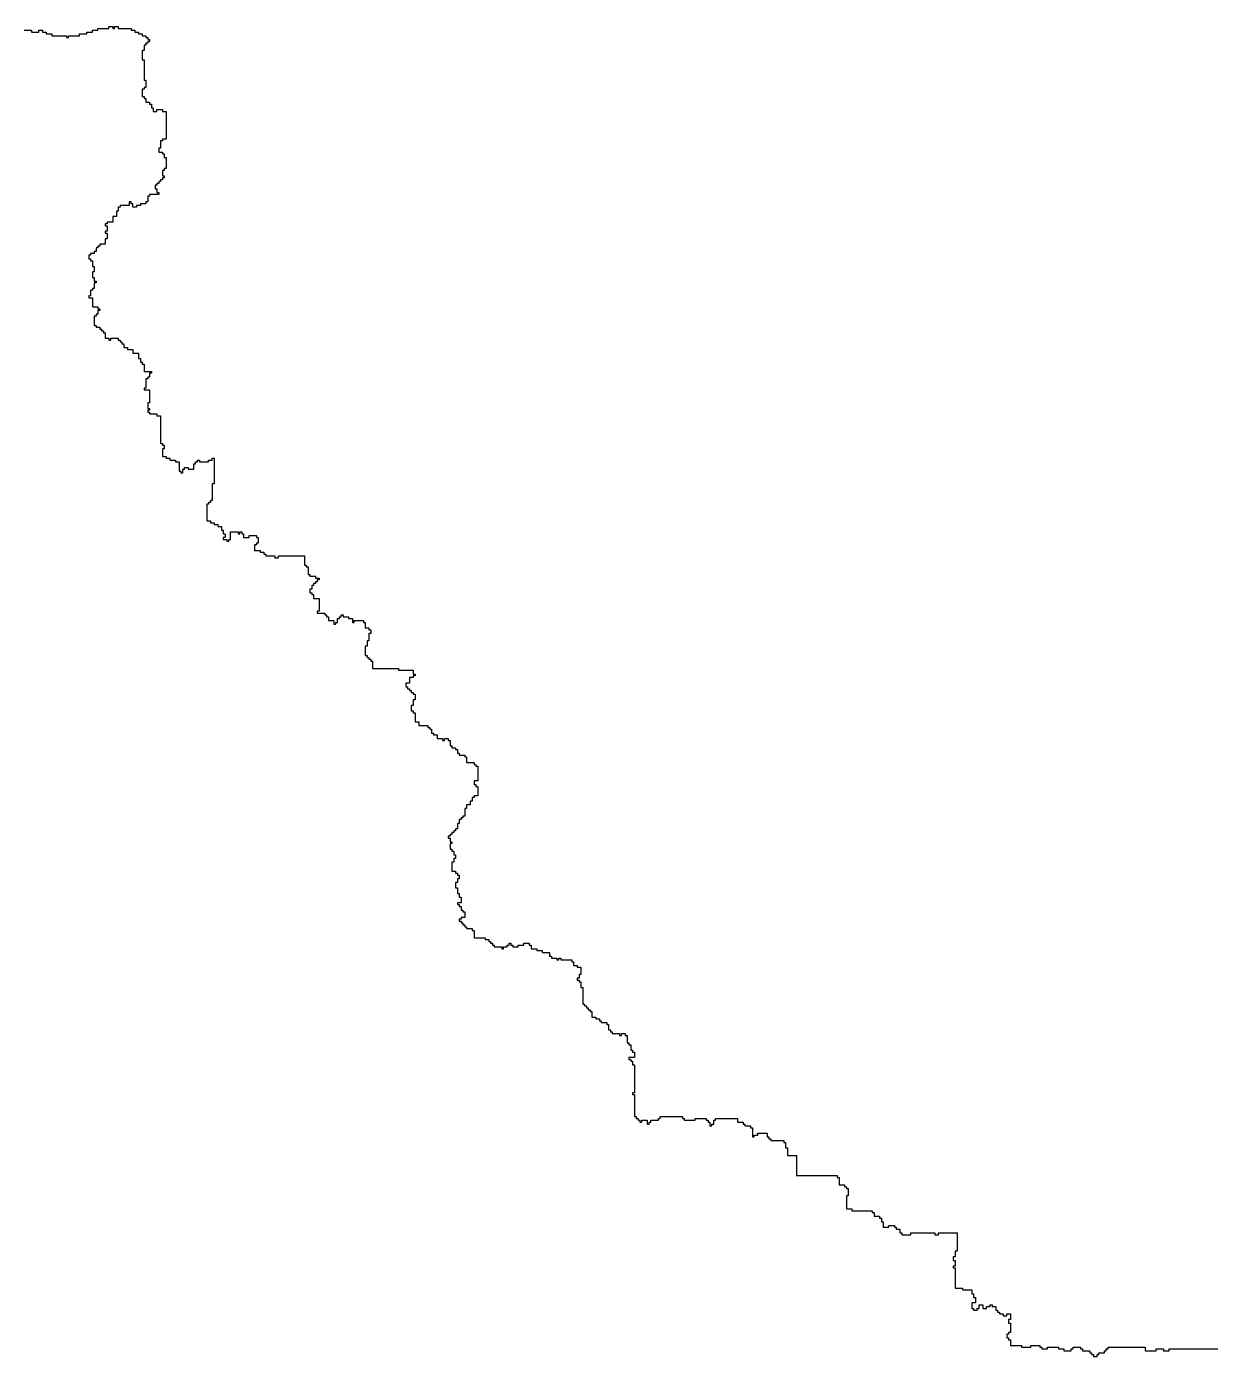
# Model space of a CAD drawing. Header units: inches. Extents: x -98695 to 376223, y 1122520 to 1501782.
# Drawn here: x -58184 to -38375, y 1453321 to 1475562 of the extents above; entities that cross this region are included whole.
import ezdxf

# ---------------------------------------------------------------- set-up
doc = ezdxf.new("R2010")
doc.units = ezdxf.units.IN
doc.header["$MEASUREMENT"] = 0
doc.layers.add('subs1', color=7, linetype='Continuous', true_color=0xc8dcf7)

msp = doc.modelspace()

# ---------------------------------------------------------------- linework, layer by layer
at = {"layer": 'subs1'}
msp.add_polyline3d([(-58224, 1475500, 0), (-58100, 1475500, 0), (-58100, 1475469, 0), (-57977, 1475469, 0), (-57977, 1475500, 0), (-57915, 1475500, 0), (-57915, 1475469, 0), (-57854, 1475469, 0), (-57854, 1475438, 0), (-57761, 1475438, 0), (-57761, 1475407, 0), (-57514, 1475407, 0), (-57514, 1475377, 0), (-57483, 1475377, 0), (-57483, 1475407, 0), (-57298, 1475407, 0), (-57298, 1475438, 0), (-57175, 1475438, 0), (-57175, 1475469, 0), (-57082, 1475469, 0), (-57082, 1475500, 0), (-56990, 1475500, 0), (-56990, 1475531, 0), (-56805, 1475531, 0), (-56805, 1475562, 0), (-56743, 1475562, 0), (-56743, 1475531, 0), (-56712, 1475531, 0), (-56712, 1475562, 0), (-56651, 1475562, 0), (-56651, 1475531, 0), (-56435, 1475531, 0), (-56435, 1475500, 0), (-56373, 1475500, 0), (-56373, 1475469, 0), (-56311, 1475469, 0), (-56311, 1475438, 0), (-56250, 1475438, 0), (-56250, 1475407, 0), (-56188, 1475407, 0), (-56188, 1475377, 0), (-56157, 1475377, 0), (-56157, 1475346, 0), (-56126, 1475346, 0), (-56126, 1475315, 0), (-56157, 1475315, 0), (-56157, 1475284, 0), (-56188, 1475284, 0), (-56188, 1475253, 0), (-56219, 1475253, 0), (-56219, 1475161, 0), (-56250, 1475161, 0), (-56250, 1475006, 0), (-56219, 1475006, 0), (-56219, 1474667, 0), (-56188, 1474667, 0), (-56188, 1474544, 0), (-56219, 1474544, 0), (-56219, 1474513, 0), (-56250, 1474513, 0), (-56250, 1474390, 0), (-56219, 1474390, 0), (-56219, 1474359, 0), (-56188, 1474359, 0), (-56188, 1474297, 0), (-56126, 1474297, 0), (-56126, 1474266, 0), (-56095, 1474266, 0), (-56095, 1474204, 0), (-56064, 1474204, 0), (-56064, 1474143, 0), (-56003, 1474143, 0), (-56003, 1474174, 0), (-55910, 1474174, 0), (-55910, 1474143, 0), (-55849, 1474143, 0), (-55849, 1473680, 0), (-55910, 1473680, 0), (-55910, 1473649, 0), (-55941, 1473649, 0), (-55941, 1473526, 0), (-55972, 1473526, 0), (-55972, 1473464, 0), (-55910, 1473464, 0), (-55910, 1473433, 0), (-55879, 1473433, 0), (-55879, 1473372, 0), (-55849, 1473372, 0), (-55849, 1473186, 0), (-55879, 1473186, 0), (-55879, 1473156, 0), (-55910, 1473156, 0), (-55910, 1473063, 0), (-55879, 1473063, 0), (-55879, 1473032, 0), (-55910, 1473032, 0), (-55910, 1473001, 0), (-55941, 1473001, 0), (-55941, 1472971, 0), (-55972, 1472971, 0), (-55972, 1472940, 0), (-56003, 1472940, 0), (-56003, 1472909, 0), (-56034, 1472909, 0), (-56034, 1472847, 0), (-56003, 1472847, 0), (-56003, 1472785, 0), (-55972, 1472785, 0), (-55972, 1472755, 0), (-56126, 1472755, 0), (-56126, 1472724, 0), (-56157, 1472724, 0), (-56157, 1472631, 0), (-56188, 1472631, 0), (-56188, 1472600, 0), (-56280, 1472600, 0), (-56280, 1472570, 0), (-56342, 1472570, 0), (-56342, 1472539, 0), (-56404, 1472539, 0), (-56404, 1472600, 0), (-56435, 1472600, 0), (-56435, 1472631, 0), (-56466, 1472631, 0), (-56466, 1472570, 0), (-56620, 1472570, 0), (-56620, 1472539, 0), (-56651, 1472539, 0), (-56651, 1472477, 0), (-56681, 1472477, 0), (-56681, 1472384, 0), (-56743, 1472384, 0), (-56743, 1472292, 0), (-56836, 1472292, 0), (-56836, 1472261, 0), (-56867, 1472261, 0), (-56867, 1472230, 0), (-56836, 1472230, 0), (-56836, 1472138, 0), (-56867, 1472138, 0), (-56867, 1472107, 0), (-56836, 1472107, 0), (-56836, 1472014, 0), (-56867, 1472014, 0), (-56867, 1471922, 0), (-56959, 1471922, 0), (-56959, 1471891, 0), (-56990, 1471891, 0), (-56990, 1471860, 0), (-57021, 1471860, 0), (-57021, 1471798, 0), (-57052, 1471798, 0), (-57052, 1471768, 0), (-57113, 1471768, 0), (-57113, 1471737, 0), (-57144, 1471737, 0), (-57144, 1471675, 0), (-57113, 1471675, 0), (-57113, 1471644, 0), (-57082, 1471644, 0), (-57082, 1471552, 0), (-57052, 1471552, 0), (-57052, 1471459, 0), (-57082, 1471459, 0), (-57082, 1471367, 0), (-57052, 1471367, 0), (-57052, 1471305, 0), (-57021, 1471305, 0), (-57021, 1471274, 0), (-57052, 1471274, 0), (-57052, 1471181, 0), (-57082, 1471181, 0), (-57082, 1471151, 0), (-57113, 1471151, 0), (-57113, 1471058, 0), (-57144, 1471058, 0), (-57144, 1471027, 0), (-57082, 1471027, 0), (-57082, 1470873, 0), (-56990, 1470873, 0), (-56990, 1470842, 0), (-56959, 1470842, 0), (-56959, 1470811, 0), (-56990, 1470811, 0), (-56990, 1470750, 0), (-57021, 1470750, 0), (-57021, 1470719, 0), (-57052, 1470719, 0), (-57052, 1470565, 0), (-57021, 1470565, 0), (-57021, 1470534, 0), (-56959, 1470534, 0), (-56959, 1470503, 0), (-56928, 1470503, 0), (-56928, 1470472, 0), (-56897, 1470472, 0), (-56897, 1470441, 0), (-56867, 1470441, 0), (-56867, 1470349, 0), (-56805, 1470349, 0), (-56805, 1470318, 0), (-56774, 1470318, 0), (-56774, 1470349, 0), (-56651, 1470349, 0), (-56651, 1470318, 0), (-56620, 1470318, 0), (-56620, 1470287, 0), (-56589, 1470287, 0), (-56589, 1470256, 0), (-56558, 1470256, 0), (-56558, 1470194, 0), (-56496, 1470194, 0), (-56496, 1470164, 0), (-56404, 1470164, 0), (-56404, 1470102, 0), (-56311, 1470102, 0), (-56311, 1470009, 0), (-56280, 1470009, 0), (-56280, 1469948, 0), (-56250, 1469948, 0), (-56250, 1469917, 0), (-56219, 1469917, 0), (-56219, 1469793, 0), (-56095, 1469793, 0), (-56095, 1469763, 0), (-56126, 1469763, 0), (-56126, 1469701, 0), (-56157, 1469701, 0), (-56157, 1469670, 0), (-56188, 1469670, 0), (-56188, 1469516, 0), (-56219, 1469516, 0), (-56219, 1469485, 0), (-56126, 1469485, 0), (-56126, 1469269, 0), (-56157, 1469269, 0), (-56157, 1469176, 0), (-56126, 1469176, 0), (-56126, 1469146, 0), (-56157, 1469146, 0), (-56157, 1469115, 0), (-56126, 1469115, 0), (-56126, 1469084, 0), (-56003, 1469084, 0), (-56003, 1469053, 0), (-55941, 1469053, 0), (-55941, 1468590, 0), (-55910, 1468590, 0), (-55910, 1468559, 0), (-55879, 1468559, 0), (-55879, 1468498, 0), (-55910, 1468498, 0), (-55910, 1468374, 0), (-55849, 1468374, 0), (-55849, 1468344, 0), (-55787, 1468344, 0), (-55787, 1468313, 0), (-55694, 1468313, 0), (-55694, 1468282, 0), (-55633, 1468282, 0), (-55633, 1468128, 0), (-55602, 1468128, 0), (-55602, 1468097, 0), (-55571, 1468097, 0), (-55571, 1468158, 0), (-55540, 1468158, 0), (-55540, 1468189, 0), (-55478, 1468189, 0), (-55478, 1468158, 0), (-55386, 1468158, 0), (-55386, 1468251, 0), (-55355, 1468251, 0), (-55355, 1468282, 0), (-55324, 1468282, 0), (-55324, 1468313, 0), (-55293, 1468313, 0), (-55293, 1468282, 0), (-55139, 1468282, 0), (-55139, 1468313, 0), (-55077, 1468313, 0), (-55077, 1468344, 0), (-55047, 1468344, 0), (-55047, 1467912, 0), (-55077, 1467912, 0), (-55077, 1467634, 0), (-55108, 1467634, 0), (-55108, 1467603, 0), (-55139, 1467603, 0), (-55139, 1467572, 0), (-55170, 1467572, 0), (-55170, 1467295, 0), (-55108, 1467295, 0), (-55108, 1467264, 0), (-55047, 1467264, 0), (-55047, 1467233, 0), (-54985, 1467233, 0), (-54985, 1467202, 0), (-54923, 1467202, 0), (-54923, 1467141, 0), (-54892, 1467141, 0), (-54892, 1467079, 0), (-54861, 1467079, 0), (-54861, 1467017, 0), (-54892, 1467017, 0), (-54892, 1466986, 0), (-54831, 1466986, 0), (-54831, 1466955, 0), (-54800, 1466955, 0), (-54800, 1466986, 0), (-54769, 1466986, 0), (-54769, 1467110, 0), (-54646, 1467110, 0), (-54646, 1467079, 0), (-54615, 1467079, 0), (-54615, 1467110, 0), (-54584, 1467110, 0), (-54584, 1467079, 0), (-54553, 1467079, 0), (-54553, 1467017, 0), (-54460, 1467017, 0), (-54460, 1467048, 0), (-54337, 1467048, 0), (-54337, 1467017, 0), (-54306, 1467017, 0), (-54306, 1466925, 0), (-54337, 1466925, 0), (-54337, 1466894, 0), (-54368, 1466894, 0), (-54368, 1466801, 0), (-54275, 1466801, 0), (-54275, 1466770, 0), (-54214, 1466770, 0), (-54214, 1466740, 0), (-54183, 1466740, 0), (-54183, 1466709, 0), (-54029, 1466709, 0), (-54029, 1466678, 0), (-53967, 1466678, 0), (-53967, 1466709, 0), (-53535, 1466709, 0), (-53535, 1466554, 0), (-53504, 1466554, 0), (-53504, 1466524, 0), (-53473, 1466524, 0), (-53473, 1466400, 0), (-53443, 1466400, 0), (-53443, 1466369, 0), (-53350, 1466369, 0), (-53350, 1466339, 0), (-53288, 1466339, 0), (-53288, 1466308, 0), (-53319, 1466308, 0), (-53319, 1466277, 0), (-53350, 1466277, 0), (-53350, 1466246, 0), (-53381, 1466246, 0), (-53381, 1466215, 0), (-53412, 1466215, 0), (-53412, 1466153, 0), (-53443, 1466153, 0), (-53443, 1466092, 0), (-53412, 1466092, 0), (-53412, 1466061, 0), (-53381, 1466061, 0), (-53381, 1465999, 0), (-53288, 1465999, 0), (-53288, 1465783, 0), (-53319, 1465783, 0), (-53319, 1465752, 0), (-53196, 1465752, 0), (-53196, 1465722, 0), (-53165, 1465722, 0), (-53165, 1465691, 0), (-53134, 1465691, 0), (-53134, 1465629, 0), (-53042, 1465629, 0), (-53042, 1465567, 0), (-53011, 1465567, 0), (-53011, 1465598, 0), (-52980, 1465598, 0), (-52980, 1465660, 0), (-52949, 1465660, 0), (-52949, 1465691, 0), (-52918, 1465691, 0), (-52918, 1465722, 0), (-52887, 1465722, 0), (-52887, 1465691, 0), (-52795, 1465691, 0), (-52795, 1465660, 0), (-52733, 1465660, 0), (-52733, 1465598, 0), (-52702, 1465598, 0), (-52702, 1465629, 0), (-52548, 1465629, 0), (-52548, 1465598, 0), (-52517, 1465598, 0), (-52517, 1465506, 0), (-52455, 1465506, 0), (-52455, 1465475, 0), (-52425, 1465475, 0), (-52425, 1465413, 0), (-52455, 1465413, 0), (-52455, 1465290, 0), (-52486, 1465290, 0), (-52486, 1465197, 0), (-52517, 1465197, 0), (-52517, 1465043, 0), (-52486, 1465043, 0), (-52486, 1465012, 0), (-52455, 1465012, 0), (-52455, 1464981, 0), (-52425, 1464981, 0), (-52425, 1464950, 0), (-52394, 1464950, 0), (-52394, 1464827, 0), (-51962, 1464827, 0), (-51962, 1464796, 0), (-51715, 1464796, 0), (-51715, 1464734, 0), (-51684, 1464734, 0), (-51684, 1464704, 0), (-51715, 1464704, 0), (-51715, 1464673, 0), (-51777, 1464673, 0), (-51777, 1464580, 0), (-51838, 1464580, 0), (-51838, 1464519, 0), (-51808, 1464519, 0), (-51808, 1464488, 0), (-51777, 1464488, 0), (-51777, 1464457, 0), (-51746, 1464457, 0), (-51746, 1464426, 0), (-51715, 1464426, 0), (-51715, 1464395, 0), (-51684, 1464395, 0), (-51684, 1464303, 0), (-51715, 1464303, 0), (-51715, 1464210, 0), (-51746, 1464210, 0), (-51746, 1464118, 0), (-51715, 1464118, 0), (-51715, 1464087, 0), (-51684, 1464087, 0), (-51684, 1463932, 0), (-51623, 1463932, 0), (-51623, 1463871, 0), (-51468, 1463871, 0), (-51468, 1463840, 0), (-51437, 1463840, 0), (-51437, 1463809, 0), (-51407, 1463809, 0), (-51407, 1463747, 0), (-51376, 1463747, 0), (-51376, 1463717, 0), (-51314, 1463717, 0), (-51314, 1463655, 0), (-51222, 1463655, 0), (-51222, 1463624, 0), (-51191, 1463624, 0), (-51191, 1463655, 0), (-51129, 1463655, 0), (-51129, 1463624, 0), (-51098, 1463624, 0), (-51098, 1463531, 0), (-51067, 1463531, 0), (-51067, 1463501, 0), (-51006, 1463501, 0), (-51006, 1463470, 0), (-50975, 1463470, 0), (-50975, 1463408, 0), (-50944, 1463408, 0), (-50944, 1463377, 0), (-50851, 1463377, 0), (-50851, 1463346, 0), (-50821, 1463346, 0), (-50821, 1463254, 0), (-50697, 1463254, 0), (-50697, 1463223, 0), (-50666, 1463223, 0), (-50666, 1463192, 0), (-50635, 1463192, 0), (-50635, 1462945, 0), (-50697, 1462945, 0), (-50697, 1462884, 0), (-50666, 1462884, 0), (-50666, 1462853, 0), (-50635, 1462853, 0), (-50635, 1462699, 0), (-50697, 1462699, 0), (-50697, 1462668, 0), (-50728, 1462668, 0), (-50728, 1462606, 0), (-50759, 1462606, 0), (-50759, 1462544, 0), (-50821, 1462544, 0), (-50821, 1462483, 0), (-50851, 1462483, 0), (-50851, 1462359, 0), (-50882, 1462359, 0), (-50882, 1462328, 0), (-50913, 1462328, 0), (-50913, 1462298, 0), (-50944, 1462298, 0), (-50944, 1462236, 0), (-50975, 1462236, 0), (-50975, 1462143, 0), (-51006, 1462143, 0), (-51006, 1462112, 0), (-51036, 1462112, 0), (-51036, 1462082, 0), (-51067, 1462082, 0), (-51067, 1462051, 0), (-51098, 1462051, 0), (-51098, 1462020, 0), (-51129, 1462020, 0), (-51129, 1461989, 0), (-51098, 1461989, 0), (-51098, 1461927, 0), (-51067, 1461927, 0), (-51067, 1461897, 0), (-51098, 1461897, 0), (-51098, 1461804, 0), (-51067, 1461804, 0), (-51067, 1461773, 0), (-51036, 1461773, 0), (-51036, 1461711, 0), (-51006, 1461711, 0), (-51006, 1461650, 0), (-51036, 1461650, 0), (-51036, 1461588, 0), (-51067, 1461588, 0), (-51067, 1461434, 0), (-51006, 1461434, 0), (-51006, 1461403, 0), (-50975, 1461403, 0), (-50975, 1461372, 0), (-50944, 1461372, 0), (-50944, 1461310, 0), (-50975, 1461310, 0), (-50975, 1461249, 0), (-51006, 1461249, 0), (-51006, 1461156, 0), (-50975, 1461156, 0), (-50975, 1461064, 0), (-50944, 1461064, 0), (-50944, 1461002, 0), (-50913, 1461002, 0), (-50913, 1460909, 0), (-50975, 1460909, 0), (-50975, 1460879, 0), (-50944, 1460879, 0), (-50944, 1460848, 0), (-50913, 1460848, 0), (-50913, 1460786, 0), (-50882, 1460786, 0), (-50882, 1460755, 0), (-50851, 1460755, 0), (-50851, 1460663, 0), (-50913, 1460663, 0), (-50913, 1460632, 0), (-50944, 1460632, 0), (-50944, 1460601, 0), (-50913, 1460601, 0), (-50913, 1460570, 0), (-50882, 1460570, 0), (-50882, 1460539, 0), (-50851, 1460539, 0), (-50851, 1460508, 0), (-50821, 1460508, 0), (-50821, 1460478, 0), (-50728, 1460478, 0), (-50728, 1460447, 0), (-50697, 1460447, 0), (-50697, 1460323, 0), (-50512, 1460323, 0), (-50512, 1460293, 0), (-50450, 1460293, 0), (-50450, 1460262, 0), (-50420, 1460262, 0), (-50420, 1460231, 0), (-50389, 1460231, 0), (-50389, 1460200, 0), (-50358, 1460200, 0), (-50358, 1460169, 0), (-50234, 1460169, 0), (-50234, 1460138, 0), (-50204, 1460138, 0), (-50204, 1460169, 0), (-50142, 1460169, 0), (-50142, 1460200, 0), (-50111, 1460200, 0), (-50111, 1460231, 0), (-50080, 1460231, 0), (-50080, 1460200, 0), (-50049, 1460200, 0), (-50049, 1460169, 0), (-49957, 1460169, 0), (-49957, 1460200, 0), (-49864, 1460200, 0), (-49864, 1460231, 0), (-49772, 1460231, 0), (-49772, 1460200, 0), (-49741, 1460200, 0), (-49741, 1460138, 0), (-49648, 1460138, 0), (-49648, 1460107, 0), (-49556, 1460107, 0), (-49556, 1460077, 0), (-49432, 1460077, 0), (-49432, 1460015, 0), (-49402, 1460015, 0), (-49402, 1459984, 0), (-49309, 1459984, 0), (-49309, 1459953, 0), (-49278, 1459953, 0), (-49278, 1459984, 0), (-49247, 1459984, 0), (-49247, 1459953, 0), (-49062, 1459953, 0), (-49062, 1459922, 0), (-49031, 1459922, 0), (-49031, 1459861, 0), (-48970, 1459861, 0), (-48970, 1459830, 0), (-48908, 1459830, 0), (-48908, 1459706, 0), (-48939, 1459706, 0), (-48939, 1459645, 0), (-48970, 1459645, 0), (-48970, 1459614, 0), (-48939, 1459614, 0), (-48939, 1459583, 0), (-48908, 1459583, 0), (-48908, 1459491, 0), (-48877, 1459491, 0), (-48877, 1459213, 0), (-48846, 1459213, 0), (-48846, 1459182, 0), (-48815, 1459182, 0), (-48815, 1459151, 0), (-48785, 1459151, 0), (-48785, 1459120, 0), (-48754, 1459120, 0), (-48754, 1459089, 0), (-48723, 1459089, 0), (-48723, 1458997, 0), (-48661, 1458997, 0), (-48661, 1458966, 0), (-48600, 1458966, 0), (-48600, 1458935, 0), (-48569, 1458935, 0), (-48569, 1458904, 0), (-48476, 1458904, 0), (-48476, 1458874, 0), (-48445, 1458874, 0), (-48445, 1458781, 0), (-48414, 1458781, 0), (-48414, 1458750, 0), (-48384, 1458750, 0), (-48384, 1458719, 0), (-48260, 1458719, 0), (-48260, 1458688, 0), (-48229, 1458688, 0), (-48229, 1458719, 0), (-48168, 1458719, 0), (-48168, 1458688, 0), (-48137, 1458688, 0), (-48137, 1458565, 0), (-48106, 1458565, 0), (-48106, 1458534, 0), (-48075, 1458534, 0), (-48075, 1458442, 0), (-48044, 1458442, 0), (-48044, 1458411, 0), (-48013, 1458411, 0), (-48013, 1458318, 0), (-48106, 1458318, 0), (-48106, 1458287, 0), (-48075, 1458287, 0), (-48075, 1458257, 0), (-48044, 1458257, 0), (-48044, 1458195, 0), (-48013, 1458195, 0), (-48013, 1457732, 0), (-48044, 1457732, 0), (-48044, 1457701, 0), (-48013, 1457701, 0), (-48013, 1457331, 0), (-47983, 1457331, 0), (-47983, 1457300, 0), (-47952, 1457300, 0), (-47952, 1457270, 0), (-47921, 1457270, 0), (-47921, 1457239, 0), (-47890, 1457239, 0), (-47890, 1457270, 0), (-47798, 1457270, 0), (-47798, 1457208, 0), (-47767, 1457208, 0), (-47767, 1457239, 0), (-47736, 1457239, 0), (-47736, 1457270, 0), (-47612, 1457270, 0), (-47612, 1457300, 0), (-47582, 1457300, 0), (-47582, 1457331, 0), (-47211, 1457331, 0), (-47211, 1457300, 0), (-47181, 1457300, 0), (-47181, 1457270, 0), (-46996, 1457270, 0), (-46996, 1457300, 0), (-46810, 1457300, 0), (-46810, 1457270, 0), (-46780, 1457270, 0), (-46780, 1457239, 0), (-46749, 1457239, 0), (-46749, 1457177, 0), (-46718, 1457177, 0), (-46718, 1457208, 0), (-46687, 1457208, 0), (-46687, 1457270, 0), (-46656, 1457270, 0), (-46656, 1457300, 0), (-46286, 1457300, 0), (-46286, 1457239, 0), (-46194, 1457239, 0), (-46194, 1457208, 0), (-46163, 1457208, 0), (-46163, 1457177, 0), (-46070, 1457177, 0), (-46070, 1457146, 0), (-46039, 1457146, 0), (-46039, 1456992, 0), (-46008, 1456992, 0), (-46008, 1457023, 0), (-45947, 1457023, 0), (-45947, 1457054, 0), (-45792, 1457054, 0), (-45792, 1456992, 0), (-45762, 1456992, 0), (-45762, 1456961, 0), (-45731, 1456961, 0), (-45731, 1456930, 0), (-45515, 1456930, 0), (-45515, 1456899, 0), (-45484, 1456899, 0), (-45484, 1456807, 0), (-45453, 1456807, 0), (-45453, 1456683, 0), (-45299, 1456683, 0), (-45299, 1456344, 0), (-44620, 1456344, 0), (-44620, 1456313, 0), (-44589, 1456313, 0), (-44589, 1456190, 0), (-44497, 1456190, 0), (-44497, 1456159, 0), (-44466, 1456159, 0), (-44466, 1456128, 0), (-44435, 1456128, 0), (-44435, 1456005, 0), (-44466, 1456005, 0), (-44466, 1455789, 0), (-44374, 1455789, 0), (-44374, 1455758, 0), (-44034, 1455758, 0), (-44034, 1455727, 0), (-44003, 1455727, 0), (-44003, 1455665, 0), (-43911, 1455665, 0), (-43911, 1455635, 0), (-43880, 1455635, 0), (-43880, 1455573, 0), (-43849, 1455573, 0), (-43849, 1455480, 0), (-43757, 1455480, 0), (-43757, 1455511, 0), (-43664, 1455511, 0), (-43664, 1455480, 0), (-43633, 1455480, 0), (-43633, 1455450, 0), (-43572, 1455450, 0), (-43572, 1455388, 0), (-43541, 1455388, 0), (-43541, 1455357, 0), (-43386, 1455357, 0), (-43386, 1455388, 0), (-42985, 1455388, 0), (-42985, 1455357, 0), (-42924, 1455357, 0), (-42924, 1455388, 0), (-42615, 1455388, 0), (-42615, 1455079, 0), (-42646, 1455079, 0), (-42646, 1454987, 0), (-42677, 1454987, 0), (-42677, 1454925, 0), (-42646, 1454925, 0), (-42646, 1454833, 0), (-42677, 1454833, 0), (-42677, 1454802, 0), (-42646, 1454802, 0), (-42646, 1454462, 0), (-42523, 1454462, 0), (-42523, 1454432, 0), (-42368, 1454432, 0), (-42368, 1454370, 0), (-42338, 1454370, 0), (-42338, 1454308, 0), (-42307, 1454308, 0), (-42307, 1454216, 0), (-42368, 1454216, 0), (-42368, 1454123, 0), (-42338, 1454123, 0), (-42338, 1454092, 0), (-42276, 1454092, 0), (-42276, 1454123, 0), (-42245, 1454123, 0), (-42245, 1454185, 0), (-42183, 1454185, 0), (-42183, 1454123, 0), (-42122, 1454123, 0), (-42122, 1454154, 0), (-42060, 1454154, 0), (-42060, 1454185, 0), (-42029, 1454185, 0), (-42029, 1454154, 0), (-41967, 1454154, 0), (-41967, 1454092, 0), (-41937, 1454092, 0), (-41937, 1454061, 0), (-41906, 1454061, 0), (-41906, 1454031, 0), (-41844, 1454031, 0), (-41844, 1454000, 0), (-41782, 1454000, 0), (-41782, 1454031, 0), (-41721, 1454031, 0), (-41721, 1453938, 0), (-41752, 1453938, 0), (-41752, 1453876, 0), (-41721, 1453876, 0), (-41721, 1453722, 0), (-41752, 1453722, 0), (-41752, 1453691, 0), (-41782, 1453691, 0), (-41782, 1453630, 0), (-41752, 1453630, 0), (-41752, 1453599, 0), (-41721, 1453599, 0), (-41721, 1453506, 0), (-41536, 1453506, 0), (-41536, 1453475, 0), (-41381, 1453475, 0), (-41381, 1453506, 0), (-41227, 1453506, 0), (-41227, 1453475, 0), (-41196, 1453475, 0), (-41196, 1453445, 0), (-41104, 1453445, 0), (-41104, 1453475, 0), (-40919, 1453475, 0), (-40919, 1453445, 0), (-40826, 1453445, 0), (-40826, 1453414, 0), (-40703, 1453414, 0), (-40703, 1453445, 0), (-40672, 1453445, 0), (-40672, 1453475, 0), (-40549, 1453475, 0), (-40549, 1453445, 0), (-40518, 1453445, 0), (-40518, 1453414, 0), (-40394, 1453414, 0), (-40394, 1453383, 0), (-40363, 1453383, 0), (-40363, 1453352, 0), (-40333, 1453352, 0), (-40333, 1453321, 0), (-40271, 1453321, 0), (-40271, 1453352, 0), (-40240, 1453352, 0), (-40240, 1453383, 0), (-40148, 1453383, 0), (-40148, 1453414, 0), (-40117, 1453414, 0), (-40117, 1453445, 0), (-40086, 1453445, 0), (-40086, 1453475, 0), (-39469, 1453475, 0), (-39469, 1453414, 0), (-39284, 1453414, 0), (-39284, 1453445, 0), (-39160, 1453445, 0), (-39160, 1453414, 0), (-39068, 1453414, 0), (-39068, 1453445, 0), (-38050, 1453445, 0)], dxfattribs=at)

doc.saveas('drawing.dxf')
